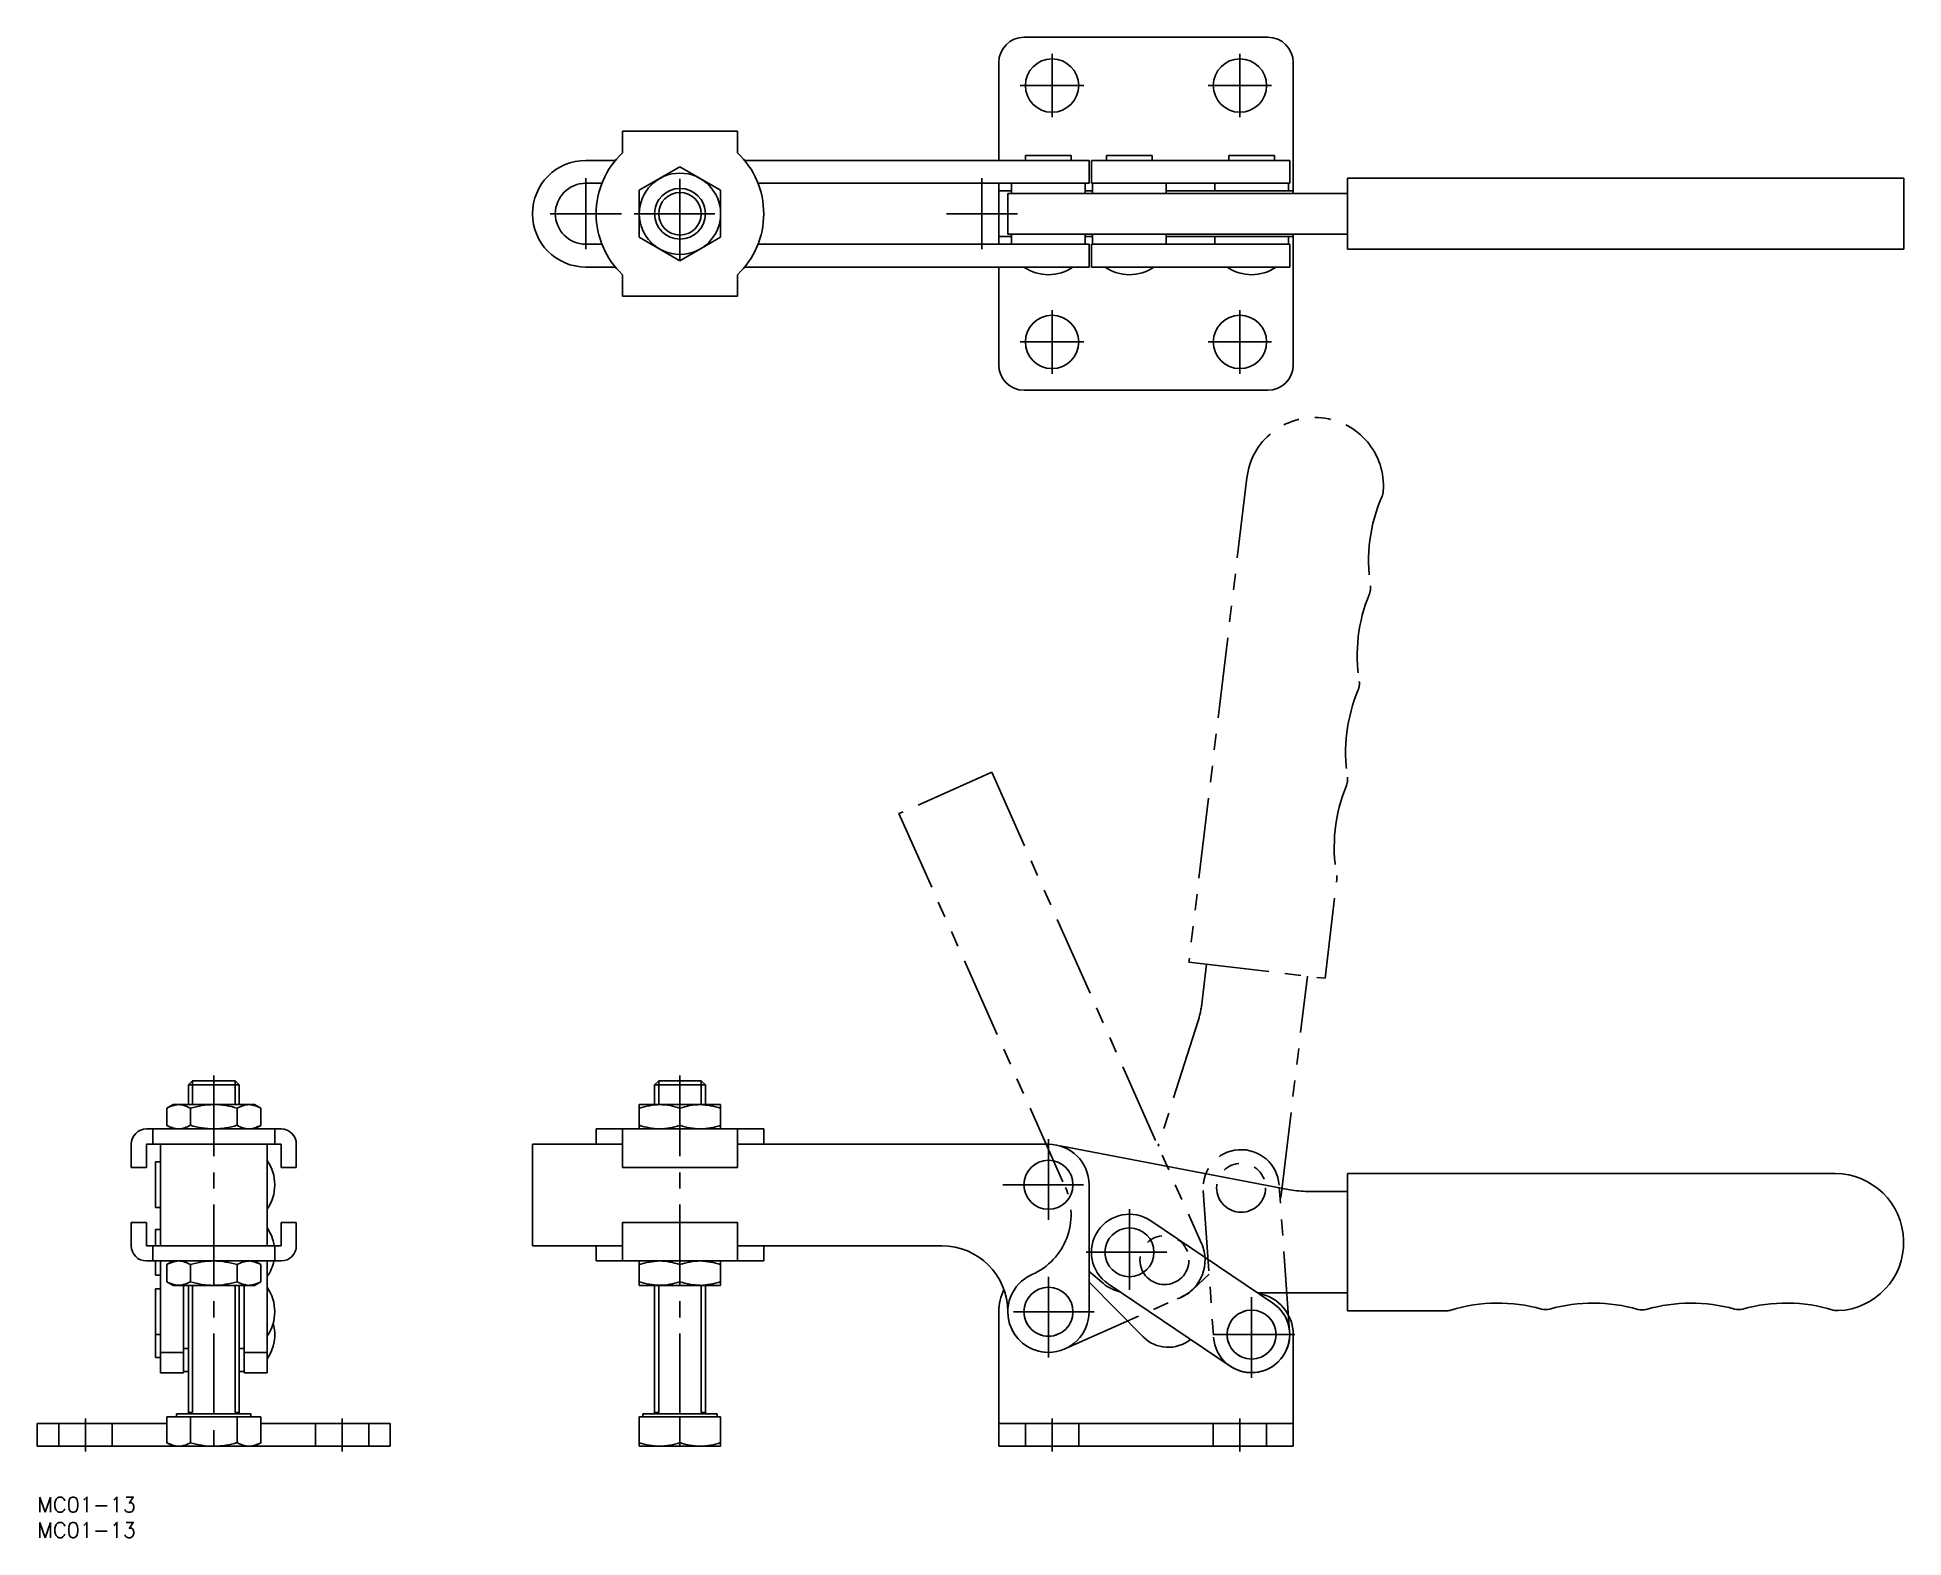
# Model space of a CAD drawing. Extents: x 0 to 367, y -8 to 288.
import ezdxf

# ---------------------------------------------------------------- set-up
doc = ezdxf.new("R2010")
doc.units = 0
doc.header["$LTSCALE"] = 0.5
for name, pattern in [('CENTER', [50.8, 31.75, -6.35, 6.35, -6.35]), ('DASHED', [19.05, 12.7, -6.35]), ('PHANTOM', [63.5, 31.75, -6.35, 6.35, -6.35, 6.35, -6.35])]:
    doc.linetypes.add(name, pattern=pattern)
for name, color, linetype in [('MSM_CENTER', 1, 'CENTER'), ('MSM_CONTINUOUS', 7, 'CONTINUOUS'), ('MSM_DASHED', 4, 'DASHED'), ('MSM_IMAGINARY', 6, 'PHANTOM'), ('MSM_NARROW', 5, 'CONTINUOUS'), ('MSM_PART_NUMBER', 7, 'CONTINUOUS')]:
    doc.layers.add(name, color=color, linetype=linetype)
doc.styles.get("Standard").update_dxf_attribs({"font": 'txt.shx', "height": 3, "bigfont": 'bigfont.shx'})

# ---------------------------------------------------------------- blocks, each defined once
blk = doc.blocks.new('*U3')
at = {"layer": 'MSM_PART_NUMBER'}
blk.add_text('MC01-13', height=3, dxfattribs=at).set_placement((0, -3))
blk = doc.blocks.new('*U4')
at = {"layer": 'MSM_PART_NUMBER'}
blk.add_text('MC01-13', height=3, dxfattribs=at).set_placement((0, -8))

msp = doc.modelspace()

# ---------------------------------------------------------------- linework, layer by layer
at = {"layer": 'MSM_CENTER'}
for p, q in [((199.8, 271.75), (199.8, 284.25)), ((236.8, 271.75), (236.8, 284.25)), ((193.55, 278), (206.05, 278)), ((230.55, 278), (243.05, 278)), ((126.54, 243.75), (126.54, 261.75)), ((108, 245.75), (108, 259.75)), ((186, 245.75), (186, 259.75)), ((115, 252.75), (101, 252.75)), ((117.54, 252.75), (135.54, 252.75)), ((193, 252.75), (179, 252.75)), ((199.8, 221.25), (199.8, 233.75)), ((236.8, 221.25), (236.8, 233.75)), ((193.55, 227.5), (206.05, 227.5)), ((230.55, 227.5), (243.05, 227.5)), ((34.75, 83), (34.75, 9)), ((126.54, 83), (126.54, 9)), ((199.1, 70.46), (199.1, 52.54)), ((190.14, 61.5), (208.06, 61.5)), ((215.05, 56.7), (215.05, 39.7)), ((206.55, 48.2), (223.55, 48.2)), ((199.1, 27.5), (199.1, 45.5)), ((239.1, 23.5), (239.1, 40.5)), ((208.1, 36.5), (190.1, 36.5)), ((247.6, 32), (230.6, 32)), ((9.5, 15.5), (9.5, 9)), ((60, 15.5), (60, 9)), ((199.8, 15.5), (199.8, 9)), ((236.8, 15.5), (236.8, 9))]:
    msp.add_line(p, q, dxfattribs=at)
at = {"layer": 'MSM_CONTINUOUS'}
for p, q in [((242.3, 287.5), (194.3, 287.5)), ((189.3, 282.5), (189.3, 263.25)), ((247.3, 282.5), (247.3, 256.75)), ((115.22, 269), (115.22, 264.75)), ((137.86, 269), (115.22, 269)), ((137.86, 264.75), (137.86, 269)), ((113.81, 263.25), (108, 263.25)), ((126.54, 261.99), (118.54, 257.37)), ((134.54, 257.37), (126.54, 261.99)), ((207.1, 263.25), (139.27, 263.25)), ((194.6, 264.25), (203.6, 264.25)), ((194.6, 264.25), (194.6, 263.25)), ((203.6, 263.25), (203.6, 264.25)), ((207.1, 258.75), (207.1, 263.25)), ((246.6, 263.25), (207.55, 263.25)), ((207.55, 263.25), (207.55, 258.75)), ((210.55, 264.25), (219.55, 264.25)), ((210.55, 264.25), (210.55, 263.25)), ((219.55, 263.25), (219.55, 264.25)), ((234.6, 264.25), (243.6, 264.25)), ((234.6, 264.25), (234.6, 263.25)), ((243.6, 263.25), (243.6, 264.25)), ((246.6, 258.75), (246.6, 263.25)), ((108, 258.75), (111.17, 258.75)), ((118.54, 257.37), (118.54, 248.13)), ((134.54, 248.13), (134.54, 257.37)), ((141.91, 258.75), (207.1, 258.75)), ((189.3, 258.75), (189.3, 246.75)), ((189.3, 257.25), (191.85, 257.25)), ((191.85, 258.75), (191.85, 256.75)), ((206.35, 256.75), (206.35, 258.75)), ((206.35, 257.25), (207.8, 257.25)), ((246.6, 258.75), (207.55, 258.75)), ((207.8, 258.75), (207.8, 256.75)), ((222.3, 256.75), (222.3, 258.75)), ((222.3, 257.25), (247.3, 257.25)), ((231.85, 258.75), (231.85, 257.25)), ((246.35, 257.25), (246.35, 258.75)), ((367.5, 259.75), (257.97, 259.75)), ((257.97, 245.75), (257.97, 259.75)), ((367.5, 245.75), (367.5, 259.75)), ((257.97, 256.75), (191.07, 256.75)), ((191.07, 256.75), (191.07, 248.75)), ((111.17, 246.75), (108, 246.75)), ((118.54, 248.13), (126.54, 243.51)), ((126.54, 243.51), (134.54, 248.13)), ((207.1, 246.75), (141.91, 246.75)), ((191.85, 248.25), (189.3, 248.25)), ((257.97, 248.75), (191.07, 248.75)), ((191.85, 248.75), (191.85, 246.75)), ((206.35, 246.75), (206.35, 248.75)), ((207.8, 248.25), (206.35, 248.25)), ((207.1, 242.25), (207.1, 246.75)), ((246.6, 246.75), (207.55, 246.75)), ((207.55, 246.75), (207.55, 242.25)), ((207.8, 248.75), (207.8, 246.75)), ((222.3, 246.75), (222.3, 248.75)), ((247.3, 248.25), (222.3, 248.25)), ((231.85, 248.25), (231.85, 246.75)), ((246.35, 246.75), (246.35, 248.25)), ((246.6, 242.25), (246.6, 246.75)), ((247.3, 248.75), (247.3, 223)), ((367.5, 245.75), (257.97, 245.75)), ((108, 242.25), (113.81, 242.25)), ((115.22, 240.75), (115.22, 236.5)), ((137.86, 236.5), (137.86, 240.75)), ((139.27, 242.25), (207.1, 242.25)), ((189.3, 242.25), (189.3, 223)), ((246.6, 242.25), (207.55, 242.25)), ((137.86, 236.5), (115.22, 236.5)), ((242.3, 218), (194.3, 218)), ((29.75, 81.19), (30.56, 82)), ((39.75, 81.19), (29.75, 81.19)), ((29.75, 77.3), (29.75, 81.19)), ((38.94, 82), (30.56, 82)), ((38.94, 82), (39.75, 81.19)), ((39.75, 77.3), (39.75, 81.19)), ((121.54, 81.19), (122.35, 82)), ((131.54, 81.19), (121.54, 81.19)), ((121.54, 77.3), (121.54, 81.19)), ((130.73, 82), (122.35, 82)), ((130.73, 82), (131.54, 81.19)), ((131.54, 77.3), (131.54, 81.19)), ((26.75, 77.3), (25.51, 76.59)), ((42.75, 77.3), (26.75, 77.3)), ((43.99, 76.59), (42.75, 77.3)), ((118.54, 77.3), (118.54, 72.5)), ((134.54, 77.3), (118.54, 77.3)), ((134.54, 72.5), (134.54, 77.3)), ((25.51, 73.21), (25.51, 76.59)), ((30.13, 73.21), (30.13, 76.59)), ((39.37, 73.21), (39.37, 76.59)), ((43.99, 73.21), (43.99, 76.59)), ((126.54, 73.21), (126.54, 76.59)), ((21.5, 72.5), (48, 72.5)), ((22.75, 69.5), (22.75, 72.5)), ((25.51, 73.21), (26.75, 72.5)), ((42.75, 72.5), (43.99, 73.21)), ((46.75, 69.5), (46.75, 72.5)), ((110.04, 72.5), (110.04, 69.5)), ((110.04, 72.5), (143.04, 72.5)), ((115.22, 72.5), (115.22, 64.9)), ((137.86, 64.9), (137.86, 72.5)), ((143.04, 69.5), (143.04, 72.5)), ((18.5, 64.9), (18.5, 69.5)), ((21.5, 69.5), (48, 69.5)), ((21.5, 64.9), (21.5, 69.5)), ((24.25, 69.5), (24.25, 49.5)), ((45.25, 69.5), (45.25, 49.5)), ((48, 69.5), (48, 64.9)), ((51, 64.9), (51, 69.5)), ((97.5, 69.5), (97.5, 49.5)), ((97.5, 69.5), (115.22, 69.5)), ((137.86, 69.5), (199.1, 69.5)), ((246.65, 60.53), (201.42, 69.16)), ((21.5, 64.9), (18.5, 64.9)), ((23.25, 57), (23.25, 66)), ((24.25, 66), (23.25, 66)), ((51, 64.9), (48, 64.9)), ((137.86, 64.9), (115.22, 64.9)), ((257.97, 63.7), (257.97, 36.7)), ((354, 63.7), (257.97, 63.7)), ((207.1, 36.5), (207.1, 61.5)), ((257.97, 60.2), (250.12, 60.2)), ((23.25, 57), (24.25, 57)), ((18.5, 54.1), (21.5, 54.1)), ((18.5, 54.1), (18.5, 49.5)), ((21.5, 49.5), (21.5, 54.1)), ((23.25, 49.5), (23.25, 52.7)), ((24.25, 52.7), (23.25, 52.7)), ((48, 54.1), (51, 54.1)), ((48, 54.1), (48, 49.5)), ((51, 54.1), (51, 49.5)), ((115.22, 54.1), (115.22, 46.5)), ((137.86, 54.1), (115.22, 54.1)), ((137.86, 54.1), (137.86, 46.5)), ((243.29, 38.22), (219.24, 54.42)), ((48, 49.5), (21.5, 49.5)), ((22.75, 49.5), (22.75, 46.5)), ((46.75, 49.5), (46.75, 46.5)), ((97.5, 49.5), (115.22, 49.5)), ((110.04, 49.5), (110.04, 46.5)), ((178.1, 49.5), (137.86, 49.5)), ((143.04, 46.5), (143.04, 49.5)), ((48, 46.5), (21.5, 46.5)), ((23.25, 43.7), (23.25, 46.5)), ((24.25, 46.5), (24.25, 24.5)), ((26.75, 46.5), (25.51, 45.79)), ((25.51, 45.79), (25.51, 42.41)), ((30.13, 45.79), (30.13, 42.41)), ((39.37, 45.79), (39.37, 42.41)), ((43.99, 45.79), (42.75, 46.5)), ((43.99, 45.79), (43.99, 42.41)), ((45.25, 46.5), (45.25, 24.5)), ((143.04, 46.5), (110.04, 46.5)), ((118.54, 46.5), (118.54, 41.7)), ((126.54, 45.79), (126.54, 42.41)), ((134.54, 41.7), (134.54, 46.5)), ((207.1, 44.4), (209.93, 42.04)), ((23.25, 43.7), (24.25, 43.7)), ((23.25, 27.5), (23.25, 41)), ((24.25, 41), (23.25, 41)), ((25.51, 42.41), (26.75, 41.7)), ((26.75, 41.7), (42.75, 41.7)), ((28.75, 41.7), (28.75, 24.5)), ((29.75, 16.65), (29.75, 41.7)), ((39.75, 16.65), (39.75, 41.7)), ((40.75, 41.7), (40.75, 24.5)), ((42.75, 41.7), (43.99, 42.41)), ((118.54, 41.7), (134.54, 41.7)), ((121.54, 16.65), (121.54, 41.7)), ((131.54, 16.65), (131.54, 41.7)), ((217.72, 31.58), (207.1, 42.35)), ((210.86, 41.98), (234.91, 25.78)), ((240.35, 40.2), (257.97, 40.2)), ((189.3, 36.5), (189.3, 10)), ((257.97, 36.7), (277.49, 36.7)), ((23.25, 32), (24.25, 32)), ((247.3, 32), (247.3, 10)), ((23.25, 27.5), (24.25, 27.5)), ((24.25, 28.5), (28.75, 28.5)), ((28.75, 29.25), (29.75, 29.25)), ((39.75, 29.25), (40.75, 29.25)), ((40.75, 28.5), (45.25, 28.5)), ((24.25, 24.5), (28.75, 24.5)), ((28.75, 24.75), (29.75, 24.75)), ((39.75, 24.75), (40.75, 24.75)), ((40.75, 24.5), (45.25, 24.5)), ((25.51, 10.71), (25.51, 15.8)), ((25.51, 15.8), (43.99, 15.8)), ((27.43, 16.4), (27.43, 15.8)), ((42.06, 16.4), (27.43, 16.4)), ((30.13, 10.71), (30.13, 15.8)), ((39.37, 10.71), (39.37, 15.8)), ((42.06, 15.8), (42.06, 16.4)), ((43.99, 10.71), (43.99, 15.8)), ((118.54, 10), (118.54, 15.8)), ((118.54, 15.8), (134.54, 15.8)), ((119.22, 16.4), (119.22, 15.8)), ((133.85, 16.4), (119.22, 16.4)), ((126.54, 10.71), (126.54, 15.8)), ((133.85, 15.8), (133.85, 16.4)), ((134.54, 15.8), (134.54, 10)), ((0, 14.5), (25.51, 14.5)), ((0, 14.5), (0, 10)), ((43.99, 14.5), (69.5, 14.5)), ((69.5, 14.5), (69.5, 10)), ((189.3, 14.5), (247.3, 14.5)), ((0, 10), (69.5, 10)), ((25.51, 10.71), (26.75, 10)), ((42.75, 10), (43.99, 10.71)), ((134.54, 10), (118.54, 10)), ((189.3, 10), (247.3, 10))]:
    msp.add_line(p, q, dxfattribs=at)
for centre, radius in [((199.8, 278), 5.25), ((236.8, 278), 5.25), ((126.54, 252.75), 8), ((126.54, 252.75), 5), ((199.8, 227.5), 5.25), ((236.8, 227.5), 5.25), ((199.1, 61.5), 4.82), ((215.05, 48.2), 4.82), ((199.1, 36.5), 4.82), ((239.1, 32), 4.82)]:
    msp.add_circle(centre, radius, dxfattribs=at)
for centre, radius, start, end in [((194.3, 282.5), 5, 90, 180), ((242.3, 282.5), 5, 0, 90), ((126.54, 252.75), 16.5, 133.3418, 226.6582), ((126.54, 252.75), 16.5, 313.3418, 46.6582), ((108, 252.75), 10.5, 90, 270), ((108, 252.75), 6, 90, 270), ((199.1, 249.24), 8.49, 235.4274, 304.5726), ((215.05, 249.24), 8.49, 235.4274, 304.5726), ((239.1, 249.24), 8.49, 235.4274, 304.5726), ((194.3, 223), 5, 180, 270), ((242.3, 223), 5, 270, 0), ((28.36, 71.46), 5.86, 95.2947, 119.0896), ((27.53, 72.28), 5.03, 58.8918, 86.7239), ((35.09, 59.82), 17.48, 91.1111, 106.4769), ((34.51, 60.44), 16.87, 73.2415, 89.1705), ((41.96, 72.3), 5, 93.217, 121.1672), ((41.15, 71.49), 5.83, 60.8456, 84.7702), ((123.23, 61.9), 15.42, 92.5558, 107.7003), ((122.23, 64.02), 13.28, 71.0725, 88.6713), ((130.84, 64.06), 13.24, 91.3031, 108.9531), ((129.87, 61.99), 15.32, 72.2514, 87.4924), ((21.5, 69.5), 3, 90, 180), ((28.35, 78.31), 5.83, 240.8456, 264.7702), ((27.54, 77.5), 5, 273.217, 301.1672), ((35.09, 89.98), 17.48, 253.5231, 268.8889), ((34.5, 89.38), 16.88, 270.836, 286.752), ((41.97, 77.52), 5.03, 238.8918, 266.7239), ((41.14, 78.34), 5.86, 275.2947, 299.0896), ((48, 69.5), 3, 0, 90), ((123.21, 87.81), 15.32, 252.2514, 267.4924), ((122.24, 85.74), 13.24, 271.3031, 288.9531), ((130.85, 85.78), 13.28, 251.0725, 268.6713), ((129.85, 87.9), 15.42, 272.5558, 287.7003), ((38.26, 61.5), 8.49, 325.4274, 34.5726), ((199.1, 61.5), 8, 0, 90), ((354, 50.2), 13.5, 272.5737, 90), ((250.12, 78.7), 18.5, 259.2, 270), ((215.05, 48.2), 7.5, 56.0359, 236.0359), ((38.26, 48.2), 8.49, 8.8035, 34.5726), ((21.5, 49.5), 3, 180, 270), ((48, 49.5), 3, 270, 0), ((178.1, 36.5), 13, 0, 90), ((28.36, 40.66), 5.86, 95.2947, 119.0896), ((27.53, 41.48), 5.03, 58.8918, 86.7239), ((35, 29.62), 16.88, 90.836, 106.752), ((34.41, 29.02), 17.48, 73.5231, 88.8889), ((41.96, 41.5), 5, 93.217, 121.1672), ((41.15, 40.69), 5.83, 60.8456, 84.7702), ((38.26, 48.2), 8.49, 325.4274, 348.455), ((123.23, 31.1), 15.42, 92.5558, 107.7003), ((122.23, 33.22), 13.28, 71.0725, 88.6713), ((130.84, 33.26), 13.24, 91.3031, 108.9531), ((129.87, 31.19), 15.32, 72.2514, 87.4924), ((28.35, 47.51), 5.83, 240.8456, 264.7702), ((27.54, 46.7), 5, 273.217, 301.1672), ((34.99, 58.56), 16.87, 253.2415, 269.1705), ((34.41, 59.18), 17.48, 271.1111, 286.4769), ((41.97, 46.72), 5.03, 238.8918, 266.7239), ((41.14, 47.54), 5.86, 275.2947, 299.0896), ((38.26, 36.5), 8.49, 325.4274, 34.5726), ((123.21, 57.01), 15.32, 252.2514, 267.4924), ((122.24, 54.94), 13.24, 271.3031, 288.9531), ((130.85, 54.98), 13.28, 251.0725, 268.6713), ((129.85, 57.1), 15.42, 272.5558, 287.7003), ((199.1, 36.5), 9.8, 153.4019, 180), ((215.04, 48.2), 8, 230.3, 256.4947), ((239.1, 32), 7.5, 236.0359, 56.0359), ((239.1, 32), 8.2, 0, 79.8821), ((277.49, 39.7), 3, 270, 286.835), ((287.63, 6.2), 32, 74.4717, 106.835), ((297, 39.92), 3, 254.4717, 285.5283), ((306.37, 6.2), 32, 74.0295, 105.5283), ((316, 39.85), 3, 254.0295, 285.9705), ((325.63, 6.2), 32, 74.4717, 105.9705), ((335, 39.92), 3, 254.4717, 285.5283), ((344.37, 6.2), 32, 73.225, 105.5283), ((354.47, 39.71), 3, 253.225, 272.5737), ((38.26, 32), 8.49, 325.4274, 15.3603), ((199.1, 36.5), 8, 180, 0), ((222.7, 36.5), 7, 224.6132, 308.8355), ((29.5, 16.65), 0.25, 270, 0), ((40, 16.65), 0.25, 180, 270), ((121.29, 16.65), 0.25, 270, 0), ((131.79, 16.65), 0.25, 180, 270), ((28.36, 15.84), 5.86, 240.9104, 264.7053), ((27.53, 15.02), 5.03, 273.2761, 301.1082), ((35.1, 27.52), 17.53, 253.5436, 268.8685), ((34.51, 26.85), 16.85, 270.8216, 286.7663), ((41.96, 15), 5, 238.8328, 266.783), ((41.15, 15.81), 5.83, 275.2298, 299.1544), ((123.23, 25.4), 15.42, 252.2997, 267.4442), ((122.23, 23.28), 13.28, 271.3287, 288.9275), ((130.84, 23.24), 13.24, 251.0469, 268.6969), ((130.23, 23.28), 13.28, 271.3287, 288.9275)]:
    msp.add_arc(centre, radius, start, end, dxfattribs=at)
at = {"layer": 'MSM_DASHED'}
for p, q in [((4.25, 14.5), (4.25, 10)), ((14.75, 10), (14.75, 14.5)), ((54.75, 14.5), (54.75, 10)), ((65.25, 10), (65.25, 14.5)), ((194.55, 14.5), (194.55, 10)), ((205.05, 10), (205.05, 14.5)), ((231.55, 14.5), (231.55, 10)), ((242.05, 10), (242.05, 14.5))]:
    msp.add_line(p, q, dxfattribs=at)
at = {"layer": 'MSM_IMAGINARY'}
for p, q in [((238.17, 200.73), (226.75, 105.38)), ((187.92, 142.74), (169.65, 134.6)), ((187.92, 142.74), (229.25, 49.92)), ((169.65, 134.6), (202.43, 60.97)), ((253.56, 102.17), (255.88, 121.56)), ((226.75, 105.38), (253.56, 102.17)), ((230.23, 104.97), (229.29, 97.17)), ((244.98, 59.96), (250.09, 102.59)), ((228.56, 93.77), (220.71, 69.09)), ((229.56, 60.39), (231.62, 31.47)), ((246.58, 32.53), (244.52, 61.46)), ((227.48, 40.83), (230.73, 43.91)), ((202.35, 29.19), (225.19, 39.36))]:
    msp.add_line(p, q, dxfattribs=at)
for centre in [(237.04, 60.92), (221.94, 46.67), (199.1, 36.5), (239.1, 32)]:
    msp.add_circle(centre, 4.82, dxfattribs=at)
for centre, radius, start, end in [((251.57, 199.13), 13.5, 355.7457, 173.172), ((294.12, 184.33), 32, 156.397, 188.7003), ((262.05, 198.35), 3, 336.397, 355.7457), ((291.89, 165.73), 32, 157.6437, 189.1425), ((259.52, 179.04), 3, 337.6437, 8.7003), ((289.6, 146.6), 32, 157.2015, 188.7003), ((257.33, 160.17), 3, 337.2015, 9.1425), ((287.37, 128), 32, 157.6437, 190.007), ((255, 141.31), 3, 337.6437, 8.7003), ((252.9, 121.91), 3, 353.172, 10.007), ((210.93, 99.37), 18.5, 342.372, 353.172), ((237.04, 60.92), 7.5, 4.0726, 184.0726), ((190.56, 55.68), 13, 294, 24), ((237.04, 60.92), 8, 343.7406, 353.172), ((221.94, 46.67), 8, 294, 24), ((199.1, 36.5), 8, 114, 294), ((221.97, 46.63), 8, 287.8354, 313.472), ((239.1, 32), 7.5, 184.0726, 4.0726)]:
    msp.add_arc(centre, radius, start, end, dxfattribs=at)
at = {"layer": 'MSM_NARROW'}
for p, q in [((30.56, 77.3), (30.56, 82)), ((38.94, 77.3), (38.94, 82)), ((122.35, 77.3), (122.35, 82)), ((130.73, 77.3), (130.73, 82)), ((30.56, 16.65), (30.56, 41.7)), ((38.94, 16.65), (38.94, 41.7)), ((122.35, 16.65), (122.35, 41.7)), ((130.73, 16.65), (130.73, 41.7)), ((29.75, 16.65), (30.56, 16.65)), ((39.75, 16.65), (38.94, 16.65)), ((121.54, 16.65), (122.35, 16.65)), ((131.54, 16.65), (130.73, 16.65))]:
    msp.add_line(p, q, dxfattribs=at)
msp.add_circle((126.54, 252.75), 4.19, dxfattribs=at)

# ---------------------------------------------------------------- block references
at = {"layer": 'MSM_CONTINUOUS'}
for name in ['*U3', '*U4']:
    msp.add_blockref(name, (0, 0), dxfattribs=at)

doc.saveas('drawing.dxf')
